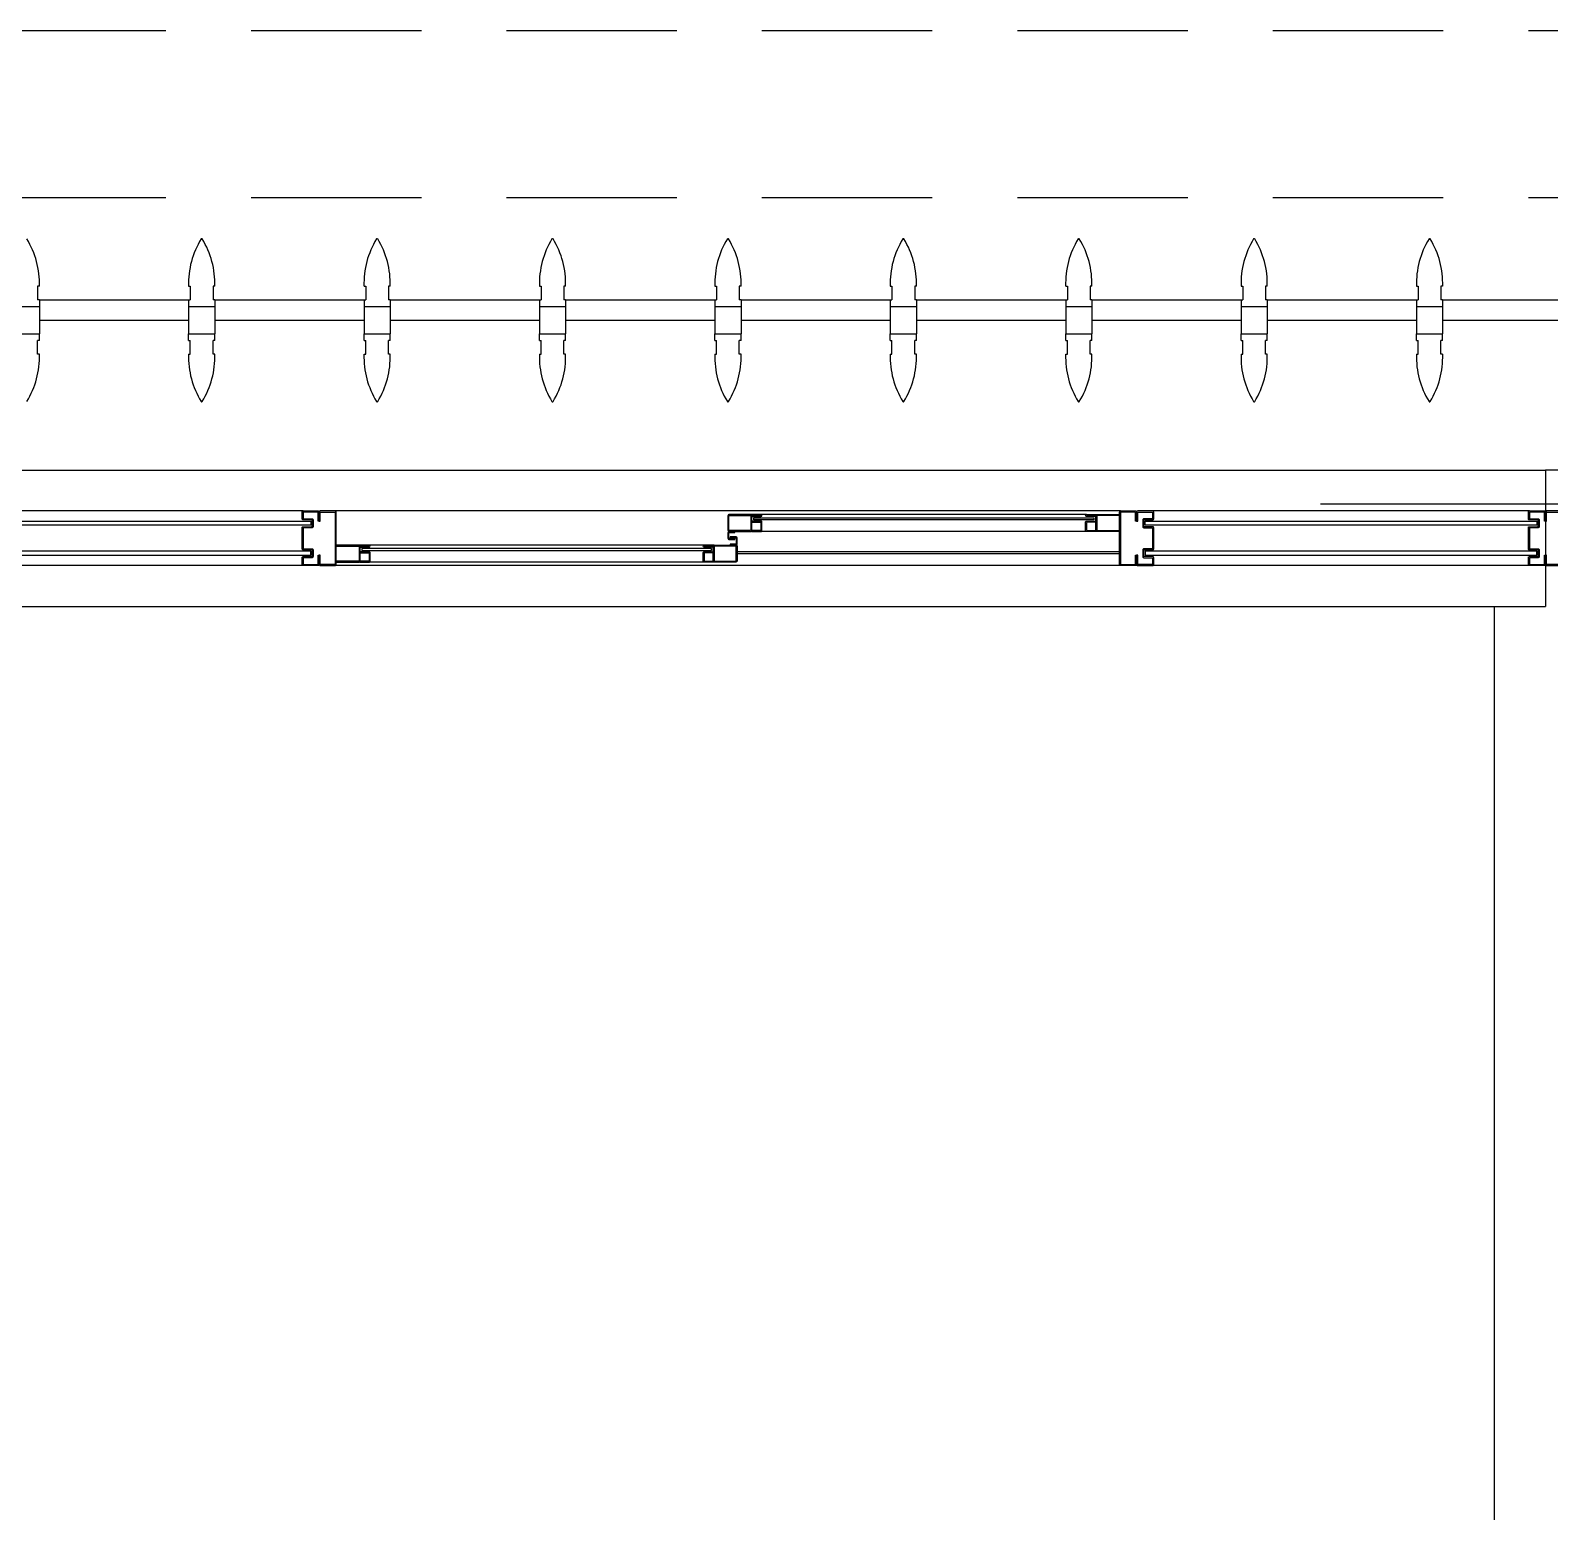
# Model space of a CAD drawing. Header units: millimetres. Extents: x 1887 to 2405, y 1100 to 1335.
# Drawn here: x 2107.961 to 2110.191, y 1179.72 to 1181.894 of the extents above; entities that cross this region are included whole.
import ezdxf

# ---------------------------------------------------------------- set-up
doc = ezdxf.new("R2010")
doc.units = ezdxf.units.MM
doc.linetypes.add('HIDDEN', pattern=[0.375, 0.25, -0.125])
for name, color, linetype in [('AR- ALV1', 235, 'Continuous'), ('AR-ALV', 2, 'Continuous'), ('AR-BRISES', 1, 'Continuous'), ('AR-ESQ', 1, 'Continuous'), ('AR-PEITORIL', 1, 'Continuous'), ('AR-PROJ', 1, 'HIDDEN'), ('BR-PAINEL', 1, 'Continuous'), ('BR-SUPORTE', 1, 'Continuous'), ('DT-ESQ-BAGUETE-C', 2, 'Continuous'), ('DT-ESQ-BAGUETE-V', 1, 'Continuous'), ('DT-ESQ-CHAPA DOBRADA-V', 1, 'Continuous'), ('DT-ESQ-MARCO-V', 1, 'Continuous'), ('DT-ESQ-PERFIL CADEIRA-C', 2, 'Continuous'), ('DT-ESQ-PERFIL CADEIRA-V', 1, 'Continuous'), ('DT-ESQ-PERFIL U SIMPLES-C', 2, 'Continuous'), ('DT-ESQ-PERFIL U-C', 2, 'Continuous'), ('DT-ESQ-PERFIL U-V', 1, 'Continuous'), ('DT-ESQ-VIDRO-C', 2, 'Continuous'), ('DT-ESQ-VIDRO-PROJ', 1, 'HIDDEN'), ('DT-ESQ-VIDRO-V', 2, 'Continuous'), ('PG-PROJ', 1, 'HIDDEN')]:
    doc.layers.add(name, color=color, linetype=linetype)

# ---------------------------------------------------------------- blocks, each defined once
blk = doc.blocks.new('EF54-P')
at = {"layer": 'DT-ESQ-BAGUETE-C', "ltscale": 0.1}
for points in [[(2.61, -0.08), (2.5965, -0.08), (2.5965, -0.0785), (2.6095, -0.0785, 0.414214), (2.61, -0.078), (2.61, -0.067, 0.414214), (2.6095, -0.0665), (2.5965, -0.0665), (2.5965, -0.065), (2.61, -0.065, -0.414214), (2.6115, -0.0665), (2.6115, -0.0785, -0.414214)], [(3.1015, -0.08), (3.115, -0.08), (3.115, -0.0785), (3.102, -0.0785, -0.414214), (3.1015, -0.078), (3.1015, -0.067, -0.414214), (3.102, -0.0665), (3.115, -0.0665), (3.115, -0.065), (3.1015, -0.065, 0.414214), (3.1, -0.0665), (3.1, -0.0785, 0.414214)], [(2.0485, -0.125), (2.035, -0.125), (2.035, -0.1235), (2.048, -0.1235, 0.414214), (2.0485, -0.123), (2.0485, -0.112, 0.414214), (2.048, -0.1115), (2.035, -0.1115), (2.035, -0.11), (2.0485, -0.11, -0.414214), (2.05, -0.1115), (2.05, -0.1235, -0.414214)], [(2.5265, -0.125), (2.54, -0.125), (2.54, -0.1235), (2.527, -0.1235, -0.414214), (2.5265, -0.123), (2.5265, -0.112, -0.414214), (2.527, -0.1115), (2.54, -0.1115), (2.54, -0.11), (2.5265, -0.11, 0.414214), (2.525, -0.1115), (2.525, -0.1235, 0.414214)]]:
    blk.add_lwpolyline(points, format="xyb", close=True, dxfattribs=at)
at = {"layer": 'DT-ESQ-BAGUETE-V', "ltscale": 0.1}
for p, q in [((2.61, -0.065), (3.1015, -0.065)), ((2.0485, -0.11), (2.5265, -0.11))]:
    blk.add_line(p, q, dxfattribs=at)
at = {"layer": 'DT-ESQ-CHAPA DOBRADA-V', "ltscale": 0.1}
for p, q in [((2, -0.077), (2.5615, -0.077)), ((2, -0.08), (2.5615, -0.08))]:
    blk.add_line(p, q, dxfattribs=at)
at = {"layer": 'DT-ESQ-MARCO-V', "ltscale": 0.1}
for p, q in [((1.3985, -0.06), (1.9515, -0.06)), ((3.1985, -0.06), (3.7515, -0.06)), ((1.3985, -0.14), (1.9515, -0.14)), ((3.1985, -0.14), (3.7515, -0.14))]:
    blk.add_line(p, q, dxfattribs=at)
at = {"layer": 'DT-ESQ-PERFIL CADEIRA-C', "ltscale": 0.1}
for p, q in [((2.5635, -0.0885), (2.61, -0.0885)), ((3.15, -0.0885), (3.1015, -0.0885)), ((2, -0.1335), (2.0485, -0.1335)), ((2.573, -0.1335), (2.5265, -0.1335))]:
    blk.add_line(p, q, dxfattribs=at)
for points in [[(2.61, -0.087, -1), (2.61, -0.09), (2.5635, -0.09, -0.414214), (2.5615, -0.088), (2.5615, -0.067, -0.414214), (2.5635, -0.065), (2.595, -0.065, -0.414214), (2.5965, -0.0665), (2.5965, -0.087)], [(2.5965, -0.0885, -0.198913), (2.5954, -0.0881, -0.198913), (2.595, -0.087), (2.595, -0.067, 0.414214), (2.5945, -0.0665), (2.5635, -0.0665, 0.414214), (2.563, -0.067), (2.563, -0.088, 0.414214), (2.5635, -0.0885)], [(3.1015, -0.09), (3.15, -0.09), (3.15, -0.0885), (3.115, -0.0885, 0.198912), (3.1161, -0.0881, 0.198913), (3.1165, -0.087), (3.1165, -0.067, -0.414214), (3.117, -0.0665), (3.15, -0.0665), (3.15, -0.065), (3.1165, -0.065, 0.414214), (3.115, -0.0665), (3.115, -0.0785), (3.115, -0.08), (3.115, -0.087), (3.1015, -0.087, 1)], [(2.0485, -0.135), (2, -0.135), (2, -0.1335), (2.035, -0.1335, -0.198912), (2.0339, -0.1331, -0.198913), (2.0335, -0.132), (2.0335, -0.112, 0.414214), (2.033, -0.1115), (2, -0.1115), (2, -0.11), (2.0335, -0.11, -0.414214), (2.035, -0.1115), (2.035, -0.1235), (2.035, -0.125), (2.035, -0.132), (2.0485, -0.132, -1)], [(2.5265, -0.132, 1), (2.5265, -0.135), (2.573, -0.135, 0.414214), (2.575, -0.133), (2.575, -0.112, 0.414214), (2.573, -0.11), (2.5415, -0.11, 0.414214), (2.54, -0.1115), (2.54, -0.132)], [(2.54, -0.1335, 0.198913), (2.5411, -0.1331, 0.198913), (2.5415, -0.132), (2.5415, -0.112, -0.414214), (2.542, -0.1115), (2.573, -0.1115, -0.414214), (2.5735, -0.112), (2.5735, -0.133, -0.414214), (2.573, -0.1335)]]:
    blk.add_lwpolyline(points, format="xyb", close=True, dxfattribs=at)
at = {"layer": 'DT-ESQ-PERFIL CADEIRA-V', "ltscale": 0.1}
for p, q in [((2.595, -0.09), (3.1015, -0.09)), ((2.0485, -0.135), (2.5265, -0.135))]:
    blk.add_line(p, q, dxfattribs=at)
at = {"layer": 'DT-ESQ-PERFIL U SIMPLES-C', "ltscale": 0.1}
for points in [[(2.5635, -0.102), (2.5715, -0.102), (2.5715, -0.1005), (2.5635, -0.1005, -0.414214), (2.563, -0.1), (2.563, -0.092, -0.414214), (2.5635, -0.0915), (2.5715, -0.0915), (2.5715, -0.09), (2.5635, -0.09, 0.414214), (2.5615, -0.092), (2.5615, -0.1, 0.414214)], [(2.573, -0.098), (2.565, -0.098), (2.565, -0.0995), (2.573, -0.0995, -0.414214), (2.5735, -0.1), (2.5735, -0.108, -0.414214), (2.573, -0.1085), (2.565, -0.1085), (2.565, -0.11), (2.573, -0.11, 0.414214), (2.575, -0.108), (2.575, -0.1, 0.414214)]]:
    blk.add_lwpolyline(points, format="xyb", close=True, dxfattribs=at)
at = {"layer": 'DT-ESQ-PERFIL U-C', "ltscale": 0.1}
for points in [[(1.4, -0.1285), (1.4, -0.1385, -0.414214), (1.3985, -0.14), (1.3765, -0.14, -0.414214), (1.375, -0.1385), (1.375, -0.125), (1.3765, -0.125), (1.3765, -0.138, 0.414214), (1.377, -0.1385), (1.398, -0.1385, 0.414214), (1.3985, -0.138), (1.3985, -0.1285), (1.3855, -0.1285, -0.414214), (1.384, -0.127), (1.384, -0.117, -0.414214), (1.3855, -0.1155), (1.3985, -0.1155), (1.3985, -0.0845), (1.3855, -0.0845, -0.414214), (1.384, -0.083), (1.384, -0.073, -0.414214), (1.3855, -0.0715), (1.3985, -0.0715), (1.3985, -0.062, 0.414214), (1.398, -0.0615), (1.377, -0.0615, 0.414214), (1.3765, -0.062), (1.3765, -0.075), (1.375, -0.075), (1.375, -0.0615, -0.414214), (1.3765, -0.06), (1.3985, -0.06, -0.414214), (1.4, -0.0615), (1.4, -0.0715, -0.414214), (1.3985, -0.073), (1.3855, -0.073), (1.3855, -0.083), (1.3985, -0.083), (1.3985, -0.083, -0.414214), (1.4, -0.0845), (1.4, -0.1155, -0.414214), (1.3985, -0.117), (1.3985, -0.117), (1.3855, -0.117), (1.3855, -0.127), (1.3985, -0.127, -0.414214)], [(1.95, -0.1285), (1.95, -0.1385, 0.414214), (1.9515, -0.14), (1.9735, -0.14, 0.414214), (1.975, -0.1385), (1.975, -0.125), (1.9735, -0.125), (1.9735, -0.138, -0.414214), (1.973, -0.1385), (1.952, -0.1385, -0.414214), (1.9515, -0.138), (1.9515, -0.1285), (1.9645, -0.1285, 0.414214), (1.966, -0.127), (1.966, -0.117, 0.414214), (1.9645, -0.1155), (1.9515, -0.1155), (1.9515, -0.0845), (1.9645, -0.0845, 0.414214), (1.966, -0.083), (1.966, -0.073, 0.414214), (1.9645, -0.0715), (1.9515, -0.0715), (1.9515, -0.062, -0.414214), (1.952, -0.0615), (1.973, -0.0615, -0.414214), (1.9735, -0.062), (1.9735, -0.075), (1.975, -0.075), (1.975, -0.0615, 0.414214), (1.9735, -0.06), (1.9515, -0.06, 0.414214), (1.95, -0.0615), (1.95, -0.0715, 0.414214), (1.9515, -0.073), (1.9645, -0.073), (1.9645, -0.083), (1.9515, -0.083), (1.9515, -0.083, 0.414214), (1.95, -0.0845), (1.95, -0.1155, 0.414214), (1.9515, -0.117), (1.9515, -0.117), (1.9645, -0.117), (1.9645, -0.127), (1.9515, -0.127, 0.414214)], [(1.975, -0.0615, -0.414214), (1.9765, -0.06), (1.9985, -0.06, -0.414214), (2, -0.0615), (2, -0.1385, -0.414214), (1.9985, -0.14), (1.9765, -0.14, -0.414214), (1.975, -0.1385), (1.975, -0.125), (1.9765, -0.125), (1.9765, -0.138, 0.414214), (1.977, -0.1385), (1.998, -0.1385, 0.414214), (1.9985, -0.138), (1.9985, -0.062, 0.414214), (1.998, -0.0615), (1.977, -0.0615, 0.414214), (1.9765, -0.062), (1.9765, -0.075), (1.975, -0.075)], [(3.175, -0.0615, 0.414214), (3.1735, -0.06), (3.1515, -0.06, 0.414214), (3.15, -0.0615), (3.15, -0.1385, 0.414214), (3.1515, -0.14), (3.1735, -0.14, 0.414214), (3.175, -0.1385), (3.175, -0.125), (3.1735, -0.125), (3.1735, -0.138, -0.414214), (3.173, -0.1385), (3.152, -0.1385, -0.414214), (3.1515, -0.138), (3.1515, -0.062, -0.414214), (3.152, -0.0615), (3.173, -0.0615, -0.414214), (3.1735, -0.062), (3.1735, -0.075), (3.175, -0.075)], [(3.2, -0.1285), (3.2, -0.1385, -0.414214), (3.1985, -0.14), (3.1765, -0.14, -0.414214), (3.175, -0.1385), (3.175, -0.125), (3.1765, -0.125), (3.1765, -0.138, 0.414214), (3.177, -0.1385), (3.198, -0.1385, 0.414214), (3.1985, -0.138), (3.1985, -0.1285), (3.1855, -0.1285, -0.414214), (3.184, -0.127), (3.184, -0.117, -0.414214), (3.1855, -0.1155), (3.1985, -0.1155), (3.1985, -0.0845), (3.1855, -0.0845, -0.414214), (3.184, -0.083), (3.184, -0.073, -0.414214), (3.1855, -0.0715), (3.1985, -0.0715), (3.1985, -0.062, 0.414214), (3.198, -0.0615), (3.177, -0.0615, 0.414214), (3.1765, -0.062), (3.1765, -0.075), (3.175, -0.075), (3.175, -0.0615, -0.414214), (3.1765, -0.06), (3.1985, -0.06, -0.414214), (3.2, -0.0615), (3.2, -0.0715, -0.414214), (3.1985, -0.073), (3.1855, -0.073), (3.1855, -0.083), (3.1985, -0.083), (3.1985, -0.083, -0.414214), (3.2, -0.0845), (3.2, -0.1155, -0.414214), (3.1985, -0.117), (3.1985, -0.117), (3.1855, -0.117), (3.1855, -0.127), (3.1985, -0.127, -0.414214)]]:
    blk.add_lwpolyline(points, format="xyb", close=True, dxfattribs=at)
at = {"layer": 'DT-ESQ-PERFIL U-V', "ltscale": 0.1}
for p, q in [((1.9985, -0.06), (3.1515, -0.06)), ((1.9985, -0.14), (3.1515, -0.14))]:
    blk.add_line(p, q, dxfattribs=at)
at = {"layer": 'DT-ESQ-VIDRO-C', "ltscale": 0.1}
for points in [[(1.9625, -0.081), (1.9625, -0.075), (1.3875, -0.075), (1.3875, -0.081)], [(3.1125, -0.085), (3.1125, -0.082), (2.599, -0.082), (2.599, -0.085)], [(3.7625, -0.081), (3.7625, -0.075), (3.1875, -0.075), (3.1875, -0.081)], [(2.038, -0.13), (2.038, -0.127), (2.537, -0.127), (2.537, -0.13)]]:
    blk.add_lwpolyline(points, close=True, dxfattribs=at)
at = {"layer": 'DT-ESQ-VIDRO-PROJ', "ltscale": 0.1}
for points in [[(1.3515, -0.14), (1.3735, -0.14, 0.414214), (1.375, -0.1385), (1.375, -0.125), (1.3735, -0.125), (1.3735, -0.138, -0.414214), (1.373, -0.1385), (1.352, -0.1385, -0.414214)], [(1.352, -0.0615), (1.373, -0.0615, -0.414214), (1.3735, -0.062), (1.3735, -0.075), (1.375, -0.075), (1.375, -0.0615, 0.414214), (1.3735, -0.06), (1.3515, -0.06, 0.414214)]]:
    blk.add_lwpolyline(points, format="xyb", dxfattribs=at)
at = {"layer": 'DT-ESQ-VIDRO-V', "ltscale": 0.1}
for points in [[(1.9625, -0.119), (1.9625, -0.125), (1.3875, -0.125), (1.3875, -0.119)], [(3.7625, -0.119), (3.7625, -0.125), (3.1875, -0.125), (3.1875, -0.119)]]:
    blk.add_lwpolyline(points, close=True, dxfattribs=at)
blk = doc.blocks.new('BR-MODULO8')
at = {"layer": 'BR-PAINEL'}
for p, q in [((-3.5883, 0.27), (-3.5883, 0.25)), ((-3.5858, 0.27), (-3.5883, 0.27)), ((-3.3667, 0.27), (-3.3642, 0.27)), ((-3.3642, 0.27), (-3.3642, 0.25)), ((-3.3308, 0.27), (-3.3308, 0.25)), ((-3.3283, 0.27), (-3.3308, 0.27)), ((-3.1092, 0.27), (-3.1067, 0.27)), ((-3.1067, 0.27), (-3.1067, 0.25)), ((-3.0733, 0.27), (-3.0733, 0.25)), ((-3.0708, 0.27), (-3.0733, 0.27)), ((-2.8517, 0.27), (-2.8492, 0.27)), ((-2.8492, 0.27), (-2.8492, 0.25)), ((-2.8158, 0.27), (-2.8158, 0.25)), ((-2.8133, 0.27), (-2.8158, 0.27)), ((-2.5942, 0.27), (-2.5917, 0.27)), ((-2.5917, 0.27), (-2.5917, 0.25)), ((-2.5583, 0.27), (-2.5583, 0.25)), ((-2.5558, 0.27), (-2.5583, 0.27)), ((-2.3367, 0.27), (-2.3342, 0.27)), ((-2.3342, 0.27), (-2.3342, 0.25)), ((-2.3008, 0.27), (-2.3008, 0.25)), ((-2.2983, 0.27), (-2.3008, 0.27)), ((-2.0792, 0.27), (-2.0767, 0.27)), ((-2.0767, 0.27), (-2.0767, 0.25)), ((-2.0433, 0.27), (-2.0433, 0.25)), ((-2.0408, 0.27), (-2.0433, 0.27)), ((-1.8217, 0.27), (-1.8192, 0.27)), ((-1.8192, 0.27), (-1.8192, 0.25)), ((-1.7858, 0.27), (-1.7858, 0.25)), ((-1.7833, 0.27), (-1.7858, 0.27)), ((-1.5642, 0.27), (-1.5617, 0.27)), ((-1.5617, 0.27), (-1.5617, 0.25)), ((-1.5283, 0.27), (-1.5283, 0.25)), ((-1.5258, 0.27), (-1.5283, 0.27)), ((-3.5858, 0.25), (-3.5883, 0.25)), ((-3.5858, 0.25), (-3.5858, 0.24)), ((-3.3667, 0.25), (-3.3667, 0.24)), ((-3.3667, 0.25), (-3.3642, 0.25)), ((-3.3283, 0.25), (-3.3308, 0.25)), ((-3.3283, 0.25), (-3.3283, 0.24)), ((-3.1092, 0.25), (-3.1092, 0.24)), ((-3.1092, 0.25), (-3.1067, 0.25)), ((-3.0708, 0.25), (-3.0733, 0.25)), ((-3.0708, 0.25), (-3.0708, 0.24)), ((-2.8517, 0.25), (-2.8517, 0.24)), ((-2.8517, 0.25), (-2.8492, 0.25)), ((-2.8133, 0.25), (-2.8158, 0.25)), ((-2.8133, 0.25), (-2.8133, 0.24)), ((-2.5942, 0.25), (-2.5942, 0.24)), ((-2.5942, 0.25), (-2.5917, 0.25)), ((-2.5558, 0.25), (-2.5583, 0.25)), ((-2.5558, 0.25), (-2.5558, 0.24)), ((-2.3367, 0.25), (-2.3367, 0.24)), ((-2.3367, 0.25), (-2.3342, 0.25)), ((-2.2983, 0.25), (-2.3008, 0.25)), ((-2.2983, 0.25), (-2.2983, 0.24)), ((-2.0792, 0.25), (-2.0792, 0.24)), ((-2.0792, 0.25), (-2.0767, 0.25)), ((-2.0408, 0.25), (-2.0433, 0.25)), ((-2.0408, 0.25), (-2.0408, 0.24)), ((-1.8217, 0.25), (-1.8217, 0.24)), ((-1.8217, 0.25), (-1.8192, 0.25)), ((-1.7833, 0.25), (-1.7858, 0.25)), ((-1.7833, 0.25), (-1.7833, 0.24)), ((-1.5642, 0.25), (-1.5642, 0.24)), ((-1.5642, 0.25), (-1.5617, 0.25)), ((-1.5258, 0.25), (-1.5283, 0.25)), ((-1.5258, 0.25), (-1.5258, 0.24)), ((-3.6242, 0.24), (-3.5858, 0.24)), ((-3.5858, 0.24), (-3.5858, 0.2)), ((-3.3667, 0.24), (-3.3283, 0.24)), ((-3.3667, 0.24), (-3.3667, 0.2)), ((-3.3283, 0.24), (-3.3283, 0.2)), ((-3.1092, 0.24), (-3.0708, 0.24)), ((-3.1092, 0.24), (-3.1092, 0.2)), ((-3.0708, 0.24), (-3.0708, 0.2)), ((-2.8517, 0.24), (-2.8133, 0.24)), ((-2.8517, 0.24), (-2.8517, 0.2)), ((-2.8133, 0.24), (-2.8133, 0.2)), ((-2.5942, 0.24), (-2.5558, 0.24)), ((-2.5942, 0.24), (-2.5942, 0.2)), ((-2.5558, 0.24), (-2.5558, 0.2)), ((-2.3367, 0.24), (-2.2983, 0.24)), ((-2.3367, 0.24), (-2.3367, 0.2)), ((-2.2983, 0.24), (-2.2983, 0.2)), ((-2.0792, 0.24), (-2.0408, 0.24)), ((-2.0792, 0.24), (-2.0792, 0.2)), ((-2.0408, 0.24), (-2.0408, 0.2)), ((-1.8217, 0.24), (-1.7833, 0.24)), ((-1.8217, 0.24), (-1.8217, 0.2)), ((-1.7833, 0.24), (-1.7833, 0.2)), ((-1.5642, 0.24), (-1.5258, 0.24)), ((-1.5642, 0.24), (-1.5642, 0.2)), ((-1.5258, 0.24), (-1.5258, 0.2)), ((-3.6242, 0.2), (-3.5858, 0.2)), ((-3.5858, 0.19), (-3.5883, 0.19)), ((-3.5883, 0.17), (-3.5883, 0.19)), ((-3.5858, 0.19), (-3.5858, 0.2)), ((-3.3667, 0.2), (-3.3283, 0.2)), ((-3.3667, 0.19), (-3.3667, 0.2)), ((-3.3667, 0.19), (-3.3642, 0.19)), ((-3.3642, 0.17), (-3.3642, 0.19)), ((-3.3283, 0.19), (-3.3308, 0.19)), ((-3.3308, 0.17), (-3.3308, 0.19)), ((-3.3283, 0.19), (-3.3283, 0.2)), ((-3.1092, 0.2), (-3.0708, 0.2)), ((-3.1092, 0.19), (-3.1092, 0.2)), ((-3.1092, 0.19), (-3.1067, 0.19)), ((-3.1067, 0.17), (-3.1067, 0.19)), ((-3.0708, 0.19), (-3.0733, 0.19)), ((-3.0733, 0.17), (-3.0733, 0.19)), ((-3.0708, 0.19), (-3.0708, 0.2)), ((-2.8517, 0.2), (-2.8133, 0.2)), ((-2.8517, 0.19), (-2.8517, 0.2)), ((-2.8517, 0.19), (-2.8492, 0.19)), ((-2.8492, 0.17), (-2.8492, 0.19)), ((-2.8133, 0.19), (-2.8158, 0.19)), ((-2.8158, 0.17), (-2.8158, 0.19)), ((-2.8133, 0.19), (-2.8133, 0.2)), ((-2.5942, 0.2), (-2.5558, 0.2)), ((-2.5942, 0.19), (-2.5942, 0.2)), ((-2.5942, 0.19), (-2.5917, 0.19)), ((-2.5917, 0.17), (-2.5917, 0.19)), ((-2.5558, 0.19), (-2.5583, 0.19)), ((-2.5583, 0.17), (-2.5583, 0.19)), ((-2.5558, 0.19), (-2.5558, 0.2)), ((-2.3367, 0.2), (-2.2983, 0.2)), ((-2.3367, 0.19), (-2.3367, 0.2)), ((-2.3367, 0.19), (-2.3342, 0.19)), ((-2.3342, 0.17), (-2.3342, 0.19)), ((-2.2983, 0.19), (-2.3008, 0.19)), ((-2.3008, 0.17), (-2.3008, 0.19)), ((-2.2983, 0.19), (-2.2983, 0.2)), ((-2.0792, 0.2), (-2.0408, 0.2)), ((-2.0792, 0.19), (-2.0792, 0.2)), ((-2.0792, 0.19), (-2.0767, 0.19)), ((-2.0767, 0.17), (-2.0767, 0.19)), ((-2.0408, 0.19), (-2.0433, 0.19)), ((-2.0433, 0.17), (-2.0433, 0.19)), ((-2.0408, 0.19), (-2.0408, 0.2)), ((-1.8217, 0.2), (-1.7833, 0.2)), ((-1.8217, 0.19), (-1.8217, 0.2)), ((-1.8217, 0.19), (-1.8192, 0.19)), ((-1.8192, 0.17), (-1.8192, 0.19)), ((-1.7833, 0.19), (-1.7858, 0.19)), ((-1.7858, 0.17), (-1.7858, 0.19)), ((-1.7833, 0.19), (-1.7833, 0.2)), ((-1.5642, 0.2), (-1.5258, 0.2)), ((-1.5642, 0.19), (-1.5642, 0.2)), ((-1.5642, 0.19), (-1.5617, 0.19)), ((-1.5617, 0.17), (-1.5617, 0.19)), ((-1.5258, 0.19), (-1.5283, 0.19)), ((-1.5283, 0.17), (-1.5283, 0.19)), ((-1.5258, 0.19), (-1.5258, 0.2)), ((-3.5858, 0.17), (-3.5883, 0.17)), ((-3.3667, 0.17), (-3.3642, 0.17)), ((-3.3283, 0.17), (-3.3308, 0.17)), ((-3.1092, 0.17), (-3.1067, 0.17)), ((-3.0708, 0.17), (-3.0733, 0.17)), ((-2.8517, 0.17), (-2.8492, 0.17)), ((-2.8133, 0.17), (-2.8158, 0.17)), ((-2.5942, 0.17), (-2.5917, 0.17)), ((-2.5558, 0.17), (-2.5583, 0.17)), ((-2.3367, 0.17), (-2.3342, 0.17)), ((-2.2983, 0.17), (-2.3008, 0.17)), ((-2.0792, 0.17), (-2.0767, 0.17)), ((-2.0408, 0.17), (-2.0433, 0.17)), ((-1.8217, 0.17), (-1.8192, 0.17)), ((-1.7833, 0.17), (-1.7858, 0.17)), ((-1.5642, 0.17), (-1.5617, 0.17)), ((-1.5258, 0.17), (-1.5283, 0.17))]:
    blk.add_line(p, q, dxfattribs=at)
for centre, radius, start, end in [((-3.7108, 0.2739), 0.1251, 358.228, 31.5279), ((-3.2417, 0.2739), 0.1251, 148.4721, 181.772), ((-3.3475, 0.3387), 0.001, 37.1012, 142.8988), ((-3.4533, 0.2739), 0.1251, 358.228, 31.5279), ((-2.9842, 0.2739), 0.1251, 148.4721, 181.772), ((-3.09, 0.3387), 0.001, 37.1012, 142.8988), ((-3.1958, 0.2739), 0.1251, 358.228, 31.5279), ((-2.7267, 0.2739), 0.1251, 148.4721, 181.772), ((-2.8325, 0.3387), 0.001, 37.1012, 142.8988), ((-2.9383, 0.2739), 0.1251, 358.228, 31.5279), ((-2.4692, 0.2739), 0.1251, 148.4721, 181.772), ((-2.575, 0.3387), 0.001, 37.1012, 142.8988), ((-2.6808, 0.2739), 0.1251, 358.228, 31.5279), ((-2.2117, 0.2739), 0.1251, 148.4721, 181.772), ((-2.3175, 0.3387), 0.001, 37.1012, 142.8988), ((-2.4233, 0.2739), 0.1251, 358.228, 31.5279), ((-1.9542, 0.2739), 0.1251, 148.4721, 181.772), ((-2.06, 0.3387), 0.001, 37.1012, 142.8988), ((-2.1658, 0.2739), 0.1251, 358.228, 31.5279), ((-1.6967, 0.2739), 0.1251, 148.4721, 181.772), ((-1.8025, 0.3387), 0.001, 37.1012, 142.8988), ((-1.9083, 0.2739), 0.1251, 358.228, 31.5279), ((-1.4392, 0.2739), 0.1251, 148.4721, 181.772), ((-1.545, 0.3387), 0.001, 37.1012, 142.8988), ((-1.6508, 0.2739), 0.1251, 358.228, 31.5279), ((-3.7108, 0.1661), 0.1251, 328.4721, 1.772), ((-3.2417, 0.1661), 0.1251, 178.228, 211.5279), ((-3.4533, 0.1661), 0.1251, 328.4721, 1.772), ((-2.9842, 0.1661), 0.1251, 178.228, 211.5279), ((-3.1958, 0.1661), 0.1251, 328.4721, 1.772), ((-2.7267, 0.1661), 0.1251, 178.228, 211.5279), ((-2.9383, 0.1661), 0.1251, 328.4721, 1.772), ((-2.4692, 0.1661), 0.1251, 178.228, 211.5279), ((-2.6808, 0.1661), 0.1251, 328.4721, 1.772), ((-2.2117, 0.1661), 0.1251, 178.228, 211.5279), ((-2.4233, 0.1661), 0.1251, 328.4721, 1.772), ((-1.9542, 0.1661), 0.1251, 178.228, 211.5279), ((-2.1658, 0.1661), 0.1251, 328.4721, 1.772), ((-1.6967, 0.1661), 0.1251, 178.228, 211.5279), ((-1.9083, 0.1661), 0.1251, 328.4721, 1.772), ((-1.4392, 0.1661), 0.1251, 178.228, 211.5279), ((-1.6508, 0.1661), 0.1251, 328.4721, 1.772), ((-3.3475, 0.1013), 0.001, 217.1012, 322.8988), ((-3.09, 0.1013), 0.001, 217.1012, 322.8988), ((-2.8325, 0.1013), 0.001, 217.1012, 322.8988), ((-2.575, 0.1013), 0.001, 217.1012, 322.8988), ((-2.3175, 0.1013), 0.001, 217.1012, 322.8988), ((-2.06, 0.1013), 0.001, 217.1012, 322.8988), ((-1.8025, 0.1013), 0.001, 217.1012, 322.8988), ((-1.545, 0.1013), 0.001, 217.1012, 322.8988)]:
    blk.add_arc(centre, radius, start, end, dxfattribs=at)
at = {"layer": 'BR-SUPORTE'}
for p, q in [((-3.5858, 0.25), (-3.3642, 0.25)), ((-3.3283, 0.25), (-3.1067, 0.25)), ((-3.0708, 0.25), (-2.8492, 0.25)), ((-2.8133, 0.25), (-2.5917, 0.25)), ((-2.5558, 0.25), (-2.3342, 0.25)), ((-2.2983, 0.25), (-2.0767, 0.25)), ((-2.0408, 0.25), (-1.8192, 0.25)), ((-1.7833, 0.25), (-1.5617, 0.25)), ((-1.5258, 0.25), (-1.3042, 0.25)), ((-3.5858, 0.22), (-3.3667, 0.22)), ((-3.3283, 0.22), (-3.1092, 0.22)), ((-3.0708, 0.22), (-2.8517, 0.22)), ((-2.8133, 0.22), (-2.5942, 0.22)), ((-2.5558, 0.22), (-2.3367, 0.22)), ((-2.2983, 0.22), (-2.0792, 0.22)), ((-2.0408, 0.22), (-1.8217, 0.22)), ((-1.7833, 0.22), (-1.5642, 0.22)), ((-1.5258, 0.22), (-1.3067, 0.22))]:
    blk.add_line(p, q, dxfattribs=at)
blk = doc.blocks.new('PG-MODULO1-PJ-C')
at = {"layer": 'PG-PROJ'}
for p, q in [((0.2, 0.2454), (5.35, 0.2454)), ((0.2, 0), (5.35, 0))]:
    blk.add_line(p, q, dxfattribs=at)

msp = doc.modelspace()

# ---------------------------------------------------------------- linework, layer by layer
at = {"layer": 'AR- ALV1'}
msp.add_line((2111.5597, 1181.1985), (2109.8545, 1181.1985), dxfattribs=at)
at = {"layer": 'AR-ALV'}
for p, q in [((2111.5597, 1181.2485), (2110.1847, 1181.2485)), ((2110.1847, 1181.2485), (2110.1847, 1181.0485)), ((2110.1097, 1181.0485), (2110.1097, 1177.5985)), ((2110.1097, 1181.0485), (2110.1847, 1181.0485))]:
    msp.add_line(p, q, dxfattribs=at)
at = {"layer": 'AR-PEITORIL'}
for p, q in [((2106.4097, 1181.2485), (2110.1847, 1181.2485)), ((2106.4097, 1181.0485), (2110.1097, 1181.0485))]:
    msp.add_line(p, q, dxfattribs=at)

# ---------------------------------------------------------------- block references
at = {"layer": 'AR-BRISES'}
msp.add_blockref('BR-MODULO8', (2111.5597, 1181.2485), dxfattribs=at)
at = {"layer": 'AR-ESQ', "rotation": 180}
msp.add_blockref('EF54-P', (2111.5597, 1181.0485), dxfattribs=at)
at = {"layer": 'AR-PROJ'}
msp.add_blockref('PG-MODULO1-PJ-C', (2106.2097, 1181.6485), dxfattribs=at)

doc.saveas('drawing.dxf')
